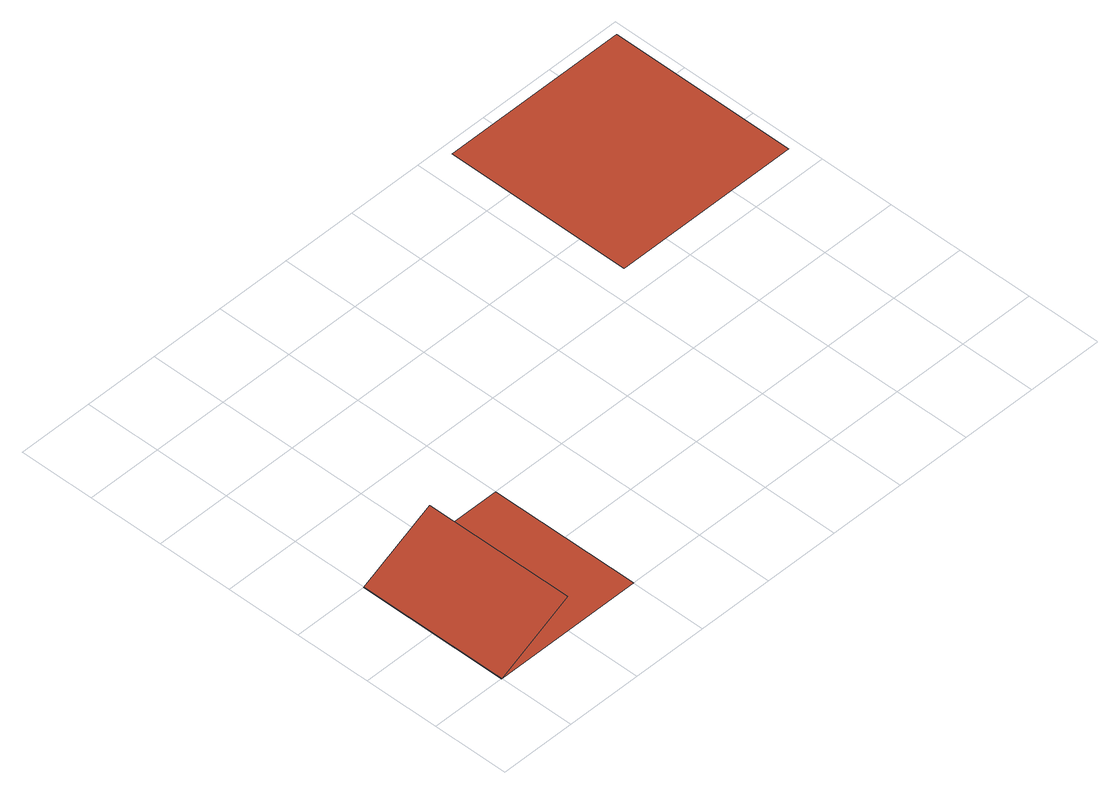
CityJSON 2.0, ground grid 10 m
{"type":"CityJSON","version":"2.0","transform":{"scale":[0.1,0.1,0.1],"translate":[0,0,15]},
"CityObjects":{
"building1":{"type":"Building","attributes":{"function":"residential","measuredHeight":15,"roofArea":623.61,"yearlyIrradiation":913353.33},"geometry":[{"type":"MultiSurface","lod":"2","boundaries":[[[0,1,2,3]],[[4,5,2,3]]],"semantics":{"surfaces":[{"type":"RoofSurface"}],"values":[0,0]}}]},
"building2":{"type":"Building","attributes":{"function":"commercial","measuredHeight":20,"roofArea":625,"yearlyIrradiation":930970.85},"geometry":[{"type":"MultiSurface","lod":"2","boundaries":[[[6,7,8,9]]],"semantics":{"surfaces":[{"type":"RoofSurface"}],"values":[0]}}]}
},
"vertices":[
[200,0,0],[200,200,0],[0,200,0],[0,0,0],[100,0,50],[100,200,50],
[750,300,50],[750,550,50],[500,550,50],[500,300,50]
]}
